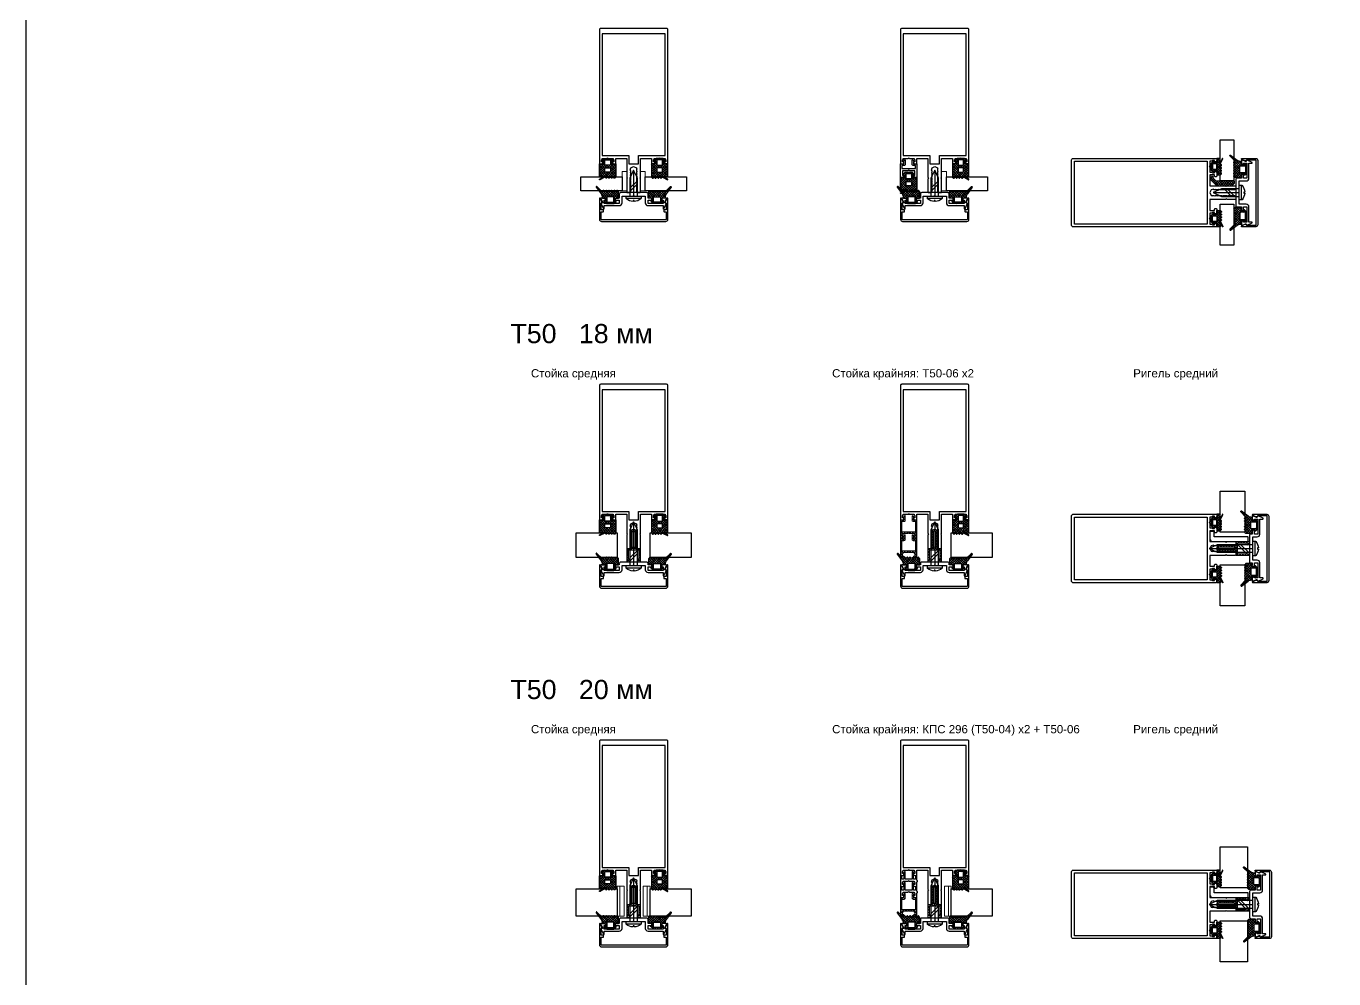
# Model space of a CAD drawing. Header units: millimetres. Extents: x 1744 to 18744, y -2272 to 2782.
# Drawn here: x 12119 to 13074, y 715 to 1411 of the extents above; entities that cross this region are included whole.
import ezdxf

# ---------------------------------------------------------------- set-up
doc = ezdxf.new("R2010")
doc.units = ezdxf.units.MM
doc.layers.add('Steklopaket', color=5, linetype='Continuous')
doc.layers.add('подписи', color=7, linetype='Continuous')
for name, color, linetype, lineweight in [('Подкладки', 1, 'Continuous', 20), ('Уплотнители', 1, 'Continuous', 20), ('Штриховка', 1, 'Continuous', 5)]:
    doc.layers.add(name, color=color, linetype=linetype, lineweight=lineweight)
doc.styles.get("Standard").update_dxf_attribs({"font": 'arial.ttf'})

# ---------------------------------------------------------------- blocks, each defined once
blk = doc.blocks.new('КП45548')
at = {"color": 146, "true_color": 0x105689}
blk.add_lwpolyline([(-25, 21.5, 0.414214), (-24.5, 21), (-23.57, 21, 0.116434), (-23.44, 21.03), (-22.67, 21.42, 0.284079), (-22.5, 21.69), (-22.5, 22.2, 0.414214), (-22.8, 22.5), (-23.5, 22.5), (-23.5, 24), (-23.09, 24.41, 0.198912), (-23, 24.62), (-23, 25), (-19.44, 25, 0.284079), (-19.17, 25.17), (-19, 25.5), (-18.83, 25.17, 0.284079), (-18.56, 25), (-15, 25), (-15, 24.62, 0.198912), (-14.91, 24.41), (-14.5, 24), (-14.5, 22.5), (-15.2, 22.5, 0.414214), (-15.5, 22.2), (-15.5, 21.69, 0.284079), (-15.33, 21.42), (-14.56, 21.03, 0.116434), (-14.43, 21), (-13.5, 21, 0.414214), (-13, 21.5), (-13, 25), (-5, 25), (-5, 11.12, 0.198912), (-4.91, 10.91), (-4.5, 10.5), (-4.91, 10.09, 0.198912), (-5, 9.88), (-5, 0.5, 0.414214), (-4.5, 0), (-3.12, 0, 0.198912), (-2.91, 0.09), (-2.09, 0.91, 0.198912), (-2, 1.12), (-2, 1.46, 0.284079), (-2.17, 1.73), (-2.5, 1.9), (-2.17, 2.07, 0.284079), (-2, 2.34), (-2, 3.26, 0.284079), (-2.17, 3.53), (-2.5, 3.7), (-2.17, 3.87, 0.284079), (-2, 4.14), (-2, 5.06, 0.284079), (-2.17, 5.33), (-2.5, 5.5), (-2.17, 5.67, 0.284079), (-2, 5.94), (-2, 6.86, 0.284079), (-2.17, 7.13), (-2.5, 7.3), (-2.17, 7.47, 0.284079), (-2, 7.74), (-2, 8.66, 0.284079), (-2.17, 8.93), (-2.5, 9.1), (-2.17, 9.27, 0.284079), (-2, 9.54), (-2, 10.46, 0.284079), (-2.17, 10.73), (-2.5, 10.9), (-2.17, 11.07, 0.284079), (-2, 11.34), (-2, 12.26, 0.284079), (-2.17, 12.53), (-2.5, 12.7), (-2.17, 12.87, 0.284079), (-2, 13.14), (-2, 14.06, 0.284079), (-2.17, 14.33), (-2.5, 14.5), (-2.17, 14.67, 0.284079), (-2, 14.94), (-2, 15.86, 0.284079), (-2.17, 16.13), (-2.5, 16.3), (-2, 18), (0, 19), (2, 18), (2, 17.64, 0.284079), (2.17, 17.37), (2.5, 17.2), (2.17, 17.03, 0.284079), (2, 16.76), (2, 15.84, 0.284079), (2.17, 15.57), (2.5, 15.4), (2.17, 15.23, 0.284079), (2, 14.96), (2, 14.04, 0.284079), (2.17, 13.77), (2.5, 13.6), (2.17, 13.43, 0.284079), (2, 13.16), (2, 12.24, 0.284079), (2.17, 11.97), (2.5, 11.8), (2.17, 11.63, 0.284079), (2, 11.36), (2, 10.44, 0.284079), (2.17, 10.17), (2.5, 10), (2.17, 9.83, 0.284079), (2, 9.56), (2, 8.64, 0.284079), (2.17, 8.37), (2.5, 8.2), (2.17, 8.03, 0.284079), (2, 7.76), (2, 6.84, 0.284079), (2.17, 6.57), (2.5, 6.4), (2.17, 6.23, 0.284079), (2, 5.96), (2, 5.04, 0.284079), (2.17, 4.77), (2.5, 4.6), (2.17, 4.43, 0.284079), (2, 4.16), (2, 3.24, 0.284079), (2.17, 2.97), (2.5, 2.8), (2.17, 2.63, 0.284079), (2, 2.36), (2, 1.12, 0.198912), (2.09, 0.91), (2.91, 0.09, 0.198912), (3.12, 0), (4.5, 0, 0.414214), (5, 0.5), (5, 9.88, 0.198912), (4.91, 10.09), (4.5, 10.5), (4.91, 10.91, 0.198912), (5, 11.12), (5, 25), (13, 25), (13, 21.5, 0.414214), (13.5, 21), (14.43, 21, 0.116434), (14.56, 21.03), (15.33, 21.42, 0.284079), (15.5, 21.69), (15.5, 22.2, 0.414214), (15.2, 22.5), (14.5, 22.5), (14.5, 24), (14.91, 24.41, 0.198912), (15, 24.62), (15, 25), (18.56, 25, 0.284079), (18.83, 25.17), (19, 25.5), (19.17, 25.17, 0.284079), (19.44, 25), (23, 25), (23, 24.62, 0.198912), (23.09, 24.41), (23.5, 24), (23.5, 22.5), (22.8, 22.5, 0.414214), (22.5, 22.2), (22.5, 21.69, 0.284079), (22.67, 21.42), (23.44, 21.03, 0.116434), (23.57, 21), (24.5, 21, 0.414214), (25, 21.5), (25, 119, 0.414214), (24, 120), (-24, 120, 0.414214), (-25, 119)], format="xyb", close=True, dxfattribs=at)
blk.add_lwpolyline([(-3.5, 27), (-3.5, 21), (3.5, 21), (3.5, 27), (23, 27), (23, 116), (-23, 116), (-23, 27)], close=True, dxfattribs=at)
blk = doc.blocks.new('ТПУ-6002')
at = {"true_color": 0xafd9aa}
h = blk.add_hatch(dxfattribs=at)
h.set_pattern_fill('ANSI37', color=9, scale=10, angle=180, style=0)
h.set_pattern_definition([(225, (359.6389, 110.4286), (0.8838835, -0.8838835), []), (315, (359.6389, 110.4286), (0.8838835, 0.8838835), [])])
edge = h.paths.add_edge_path(flags=16)
edge.add_line((1.75, -1), (-1.75, -1))
edge.add_arc((-1.75, -1.25), 0.25, 90, 180)
edge.add_line((-2, -1.25), (-2, -4.75))
edge.add_arc((-1.75, -4.75), 0.25, 180, 270)
edge.add_line((-1.75, -5), (1.75, -5))
edge.add_arc((1.75, -4.75), 0.25, 270, 360)
edge.add_line((2, -4.75), (2, -1.25))
edge.add_arc((1.75, -1.25), 0.25, 0, 90)
edge = h.paths.add_edge_path()
edge.add_line((2.37, -12.66), (4.04, -13.57))
edge.add_arc((4.16, -13.35), 0.25, 241.51963, 270)
edge.add_line((4.16, -13.6), (5.75, -13.6))
edge.add_arc((5.75, -13.35), 0.25, 270, 360)
edge.add_line((6, -13.35), (6, -4.25))
edge.add_arc((5.75, -4.25), 0.25, 0, 90)
edge.add_line((5.75, -4), (3.25, -4))
edge.add_arc((3.25, -3.75), 0.25, 180, 270, ccw=False)
edge.add_line((3, -3.75), (3, -2.25))
edge.add_arc((3.25, -2.25), 0.25, 90, 180, ccw=False)
edge.add_line((3.25, -2), (3.9, -2))
edge.add_arc((3.9, -1.75), 0.25, 270, 405.06464)
edge.add_line((4.08, -1.57), (2.57, -0.07))
edge.add_arc((2.4, -0.25), 0.25, 45.06464, 90)
edge.add_line((2.4, 0), (-2.4, 0))
edge.add_arc((-2.4, -0.25), 0.25, 90, 134.93536)
edge.add_line((-2.57, -0.07), (-4.08, -1.57))
edge.add_arc((-3.9, -1.75), 0.25, 134.93536, 270)
edge.add_line((-3.9, -2), (-3.25, -2))
edge.add_arc((-3.25, -2.25), 0.25, 0, 90, ccw=False)
edge.add_line((-3, -2.25), (-3, -3.75))
edge.add_arc((-3.25, -3.75), 0.25, -90, 0, ccw=False)
edge.add_line((-3.25, -4), (-5.75, -4))
edge.add_arc((-5.75, -4.25), 0.25, 90, 180)
edge.add_line((-6, -4.25), (-6, -13.5))
edge.add_arc((-5.75, -13.5), 0.25, 180, 225)
edge.add_line((-5.93, -13.67), (-5.18, -14.42))
edge.add_arc((-5, -14.25), 0.25, 225, 315)
edge.add_line((-4.82, -14.42), (-4.18, -13.78))
edge.add_arc((-4, -13.95), 0.25, 45, 135, ccw=False)
edge.add_line((-3.82, -13.78), (-3.18, -14.42))
edge.add_arc((-3, -14.25), 0.25, 225, 315)
edge.add_line((-2.82, -14.42), (-2.18, -13.78))
edge.add_arc((-2, -13.95), 0.25, 45, 135, ccw=False)
edge.add_line((-1.82, -13.78), (-1.18, -14.42))
edge.add_arc((-1, -14.25), 0.25, 225, 315)
edge.add_line((-0.82, -14.42), (-0.18, -13.78))
edge.add_arc((0, -13.95), 0.25, 45, 135, ccw=False)
edge.add_line((0.18, -13.78), (0.82, -14.42))
edge.add_arc((1, -14.25), 0.25, 225, 315)
edge.add_line((1.18, -14.42), (1.87, -13.73))
edge.add_arc((2.04, -13.91), 0.25, 61.51963, 135, ccw=False)
edge.add_line((2.16, -13.69), (5.63, -15.57))
edge.add_arc((5.75, -15.35), 0.25, 241.51963, 421.51963)
edge.add_line((5.87, -15.13), (2.13, -13.1))
edge.add_arc((2.25, -12.88), 0.25, 61.51963, 241.51963, ccw=False)
edge = h.paths.add_edge_path(flags=16)
edge.add_line((1.75, -7), (-1.75, -7))
edge.add_arc((-1.75, -7.25), 0.25, 90, 180)
edge.add_line((-2, -7.25), (-2, -9.75))
edge.add_arc((-1.75, -9.75), 0.25, 180, 270)
edge.add_line((-1.75, -10), (1.75, -10))
edge.add_arc((1.75, -9.75), 0.25, 270, 360)
edge.add_line((2, -9.75), (2, -7.25))
edge.add_arc((1.75, -7.25), 0.25, 0, 90)
at = {"color": 9, "true_color": 0xafd9aa}
for points in [[(2.37, -12.66), (4.04, -13.57, 0.124913), (4.16, -13.6), (5.75, -13.6, 0.414214), (6, -13.35), (6, -4.25, 0.414214), (5.75, -4), (3.25, -4, -0.414214), (3, -3.75), (3, -2.25, -0.414214), (3.25, -2), (3.9, -2, 0.668587), (4.08, -1.57), (2.57, -0.07, 0.198619), (2.4, 0), (-2.4, 0, 0.198619), (-2.57, -0.07), (-4.08, -1.57, 0.668587), (-3.9, -2), (-3.25, -2, -0.414214), (-3, -2.25), (-3, -3.75, -0.414214), (-3.25, -4), (-5.75, -4, 0.414214), (-6, -4.25), (-6, -13.5, 0.198912), (-5.93, -13.67), (-5.18, -14.42, 0.414214), (-4.82, -14.42), (-4.18, -13.78, -0.414214), (-3.82, -13.78), (-3.18, -14.42, 0.414214), (-2.82, -14.42), (-2.18, -13.78, -0.414214), (-1.82, -13.78), (-1.18, -14.42, 0.414214), (-0.82, -14.42), (-0.18, -13.78, -0.414214), (0.18, -13.78), (0.82, -14.42, 0.414214), (1.18, -14.42), (1.87, -13.73, -0.332076), (2.16, -13.69), (5.63, -15.57, 1), (5.87, -15.13), (2.13, -13.1, -1)], [(1.75, -1), (-1.75, -1, 0.414214), (-2, -1.25), (-2, -4.75, 0.414214), (-1.75, -5), (1.75, -5, 0.414214), (2, -4.75), (2, -1.25, 0.414214)], [(1.75, -7), (-1.75, -7, 0.414214), (-2, -7.25), (-2, -9.75, 0.414214), (-1.75, -10), (1.75, -10, 0.414214), (2, -9.75), (2, -7.25, 0.414214)]]:
    blk.add_lwpolyline(points, format="xyb", close=True, dxfattribs=at)
blk = doc.blocks.new('КПС 575')
blk.add_lwpolyline([(-23.77, 3.16, 0.414214), (-23.63, 2.76), (-22.87, 2.41, -0.414214), (-22.73, 2.01), (-23.97, -0.66, 0.548619), (-23.7, -1.09), (-21.57, -1.09, 0.116434), (-21.44, -1.06), (-20.67, -0.67, 0.284079), (-20.5, -0.4), (-20.5, 0.11, 0.414214), (-20.8, 0.41), (-21.5, 0.41), (-21.5, 2.91), (-10.5, 2.91), (-10.5, 0.41), (-13.2, 0.41, 0.414214), (-13.5, 0.11), (-13.5, -0.4, 0.284079), (-13.33, -0.67), (-12.56, -1.06, 0.116434), (-12.43, -1.09), (-10.5, -1.09), (-10.5, -4.09, 0.414214), (-9.5, -5.09), (9.5, -5.09, 0.414214), (10.5, -4.09), (10.5, -1.09), (12.43, -1.09, 0.116434), (12.56, -1.06), (13.33, -0.67, 0.284079), (13.5, -0.4), (13.5, 0.11, 0.414214), (13.2, 0.41), (10.5, 0.41), (10.5, 2.91), (21.5, 2.91), (21.5, 0.41), (20.8, 0.41, 0.414214), (20.5, 0.11), (20.5, -0.4, 0.284079), (20.67, -0.67), (21.44, -1.06, 0.116434), (21.57, -1.09), (23.7, -1.09, 0.548619), (23.97, -0.66), (22.73, 2.01, -0.414214), (22.87, 2.41), (23.63, 2.76, 0.414214), (23.77, 3.16), (22.1, 6.74, 0.291473), (21.83, 6.91), (21.8, 6.91, 0.414214), (21.5, 6.61), (21.5, 4.41), (10.5, 4.41, 0.414214), (8.5, 2.41), (8.5, -2.59), (0.62, -2.59, 0.198912), (0.41, -2.68), (0, -3.09), (-0.41, -2.68, 0.198912), (-0.62, -2.59), (-8.5, -2.59), (-8.5, 2.41, 0.414214), (-10.5, 4.41), (-21.5, 4.41), (-21.5, 6.61, 0.414214), (-21.8, 6.91), (-21.83, 6.91, 0.291473), (-22.1, 6.74)], format="xyb", close=True)
blk = doc.blocks.new('ТПУ-007ММ')
at = {"true_color": 0xafd9aa}
h = blk.add_hatch(dxfattribs=at)
h.set_pattern_fill('ANSI37', color=9, scale=10, angle=180, style=0)
h.set_pattern_definition([(225, (-3851.0623, 2334.4012), (0.88388348, -0.88388348), []), (315, (-3851.0623, 2334.4012), (0.88388348, 0.88388348), [])])
edge = h.paths.add_edge_path(flags=16)
edge.add_line((2.1, -1), (-2.1, -1))
edge.add_arc((-2.1, -1.5), 0.5, 90, 180)
edge.add_line((-2.6, -1.5), (-2.6, -4.5))
edge.add_arc((-2.1, -4.5), 0.5, 180, 270)
edge.add_line((-2.1, -5), (2.1, -5))
edge.add_arc((2.1, -4.5), 0.5, 270, 360)
edge.add_line((2.6, -4.5), (2.6, -1.5))
edge.add_arc((2.1, -1.5), 0.5, 0, 90)
edge = h.paths.add_edge_path()
edge.add_arc((-3.85, -2.25), 0.25, 0, 90, ccw=False)
edge.add_line((-3.6, -2.25), (-3.6, -3.75))
edge.add_arc((-3.85, -3.75), 0.25, -90, 0, ccw=False)
edge.add_line((-3.85, -4), (-5.75, -4))
edge.add_arc((-5.75, -4.25), 0.25, 90, 180)
edge.add_line((-6, -4.25), (-6, -8.62))
edge.add_arc((-5.8, -8.62), 0.2, 180, 225)
edge.add_line((-5.94, -8.76), (-5.18, -9.53))
edge.add_arc((-5, -9.35), 0.25, 225, 315)
edge.add_line((-4.82, -9.53), (-4.18, -8.88))
edge.add_arc((-4, -9.06), 0.25, 45, 135, ccw=False)
edge.add_line((-3.82, -8.88), (-3.18, -9.53))
edge.add_arc((-3, -9.35), 0.25, 225, 315)
edge.add_line((-2.82, -9.53), (-2.18, -8.88))
edge.add_arc((-2, -9.06), 0.25, 45, 135, ccw=False)
edge.add_line((-1.82, -8.88), (-1.18, -9.53))
edge.add_arc((-1, -9.35), 0.25, 225, 315)
edge.add_line((-0.82, -9.53), (-0.18, -8.88))
edge.add_arc((0, -9.06), 0.25, 45, 135, ccw=False)
edge.add_line((0.18, -8.88), (0.82, -9.53))
edge.add_arc((1, -9.35), 0.25, 225, 315)
edge.add_line((1.18, -9.53), (1.82, -8.88))
edge.add_arc((2, -9.06), 0.25, 45, 135, ccw=False)
edge.add_line((2.18, -8.88), (2.82, -9.53))
edge.add_arc((3, -9.35), 0.25, 225, 315)
edge.add_line((3.18, -9.53), (3.82, -8.88))
edge.add_arc((4, -9.06), 0.25, 45, 135, ccw=False)
edge.add_line((4.18, -8.88), (4.82, -9.53))
edge.add_arc((5, -9.35), 0.25, 225, 315)
edge.add_line((5.18, -9.53), (5.82, -8.88))
edge.add_arc((6, -9.06), 0.25, 45, 135, ccw=False)
edge.add_line((6.18, -8.88), (9.82, -12.42))
edge.add_arc((10, -12.25), 0.25, 225, 315)
edge.add_line((10.18, -12.42), (10.39, -12.21))
edge.add_arc((10.21, -12.04), 0.25, 315, 380.22486)
edge.add_line((10.44, -11.95), (6.8, -7.06))
edge.add_arc((10, -4.67), 4, 180, 216.76049, ccw=False)
edge.add_line((6, -4.67), (6, -4.3))
edge.add_arc((5.7, -4.3), 0.3, 360, 450)
edge.add_line((5.7, -4), (3.85, -4))
edge.add_arc((3.85, -3.75), 0.25, 180, 270, ccw=False)
edge.add_line((3.6, -3.75), (3.6, -2.25))
edge.add_arc((3.85, -2.25), 0.25, 90, 180, ccw=False)
edge.add_line((3.85, -2), (4.1, -2))
edge.add_arc((4.1, -1.75), 0.25, 270, 405.06464)
edge.add_line((4.28, -1.57), (2.57, -0.07))
edge.add_arc((2.4, -0.25), 0.25, 45.06464, 90)
edge.add_line((2.4, 0), (-2.4, 0))
edge.add_arc((-2.4, -0.25), 0.25, 90, 134.93536)
edge.add_line((-2.57, -0.07), (-4.28, -1.57))
edge.add_arc((-4.1, -1.75), 0.25, 134.93536, 270)
edge.add_line((-4.1, -2), (-3.85, -2))
at = {"color": 9, "true_color": 0xafd9aa}
for points in [[(-3.85, -2, -0.414214), (-3.6, -2.25), (-3.6, -3.75, -0.414214), (-3.85, -4), (-5.75, -4, 0.414214), (-6, -4.25), (-6, -8.62, 0.198912), (-5.94, -8.76), (-5.18, -9.53, 0.414214), (-4.82, -9.53), (-4.18, -8.88, -0.414214), (-3.82, -8.88), (-3.18, -9.53, 0.414214), (-2.82, -9.53), (-2.18, -8.88, -0.414214), (-1.82, -8.88), (-1.18, -9.53, 0.414214), (-0.82, -9.53), (-0.18, -8.88, -0.414214), (0.18, -8.88), (0.82, -9.53, 0.414214), (1.18, -9.53), (1.82, -8.88, -0.414214), (2.18, -8.88), (2.82, -9.53, 0.414214), (3.18, -9.53), (3.82, -8.88, -0.414214), (4.18, -8.88), (4.82, -9.53, 0.414214), (5.18, -9.53), (5.82, -8.88, -0.414214), (6.18, -8.88), (9.82, -12.42, 0.414214), (10.18, -12.42), (10.39, -12.21, 0.292538), (10.44, -11.95), (6.8, -7.06, -0.161788), (6, -4.67), (6, -4.3, 0.414214), (5.7, -4), (3.85, -4, -0.414214), (3.6, -3.75), (3.6, -2.25, -0.414214), (3.85, -2), (4.1, -2, 0.668587), (4.28, -1.57), (2.57, -0.07, 0.198619), (2.4, 0), (-2.4, 0, 0.198619), (-2.57, -0.07), (-4.28, -1.57, 0.668587), (-4.1, -2)], [(2.1, -1), (-2.1, -1, 0.414214), (-2.6, -1.5), (-2.6, -4.5, 0.414214), (-2.1, -5), (2.1, -5, 0.414214), (2.6, -4.5), (2.6, -1.5, 0.414214)]]:
    blk.add_lwpolyline(points, format="xyb", close=True, dxfattribs=at)
blk = doc.blocks.new('КП45310')
at = {"color": 0}
blk.add_lwpolyline([(23.8, -4.26), (23.8, -8.78, -0.279739), (23.48, -9.31, 0.401559), (23.17, -10.23), (24.24, -12.52, 0.802585), (25, -12.36), (25, 2.74, 0.414214), (23.5, 4.24), (-23.5, 4.24, 0.414214), (-25, 2.74), (-25, -12.36, 0.802585), (-24.24, -12.52), (-23.17, -10.23, 0.401559), (-23.48, -9.31, -0.279739), (-23.8, -8.78), (-23.8, -4.26), (-22.3, -4.26, 0.414214), (-22, -3.96), (-22, -3.06, 0.414214), (-22.3, -2.76), (-23.8, -2.76), (-23.8, 2.74, -0.414214), (-23.5, 3.04), (23.5, 3.04, -0.414214), (23.8, 2.74), (23.8, -2.76), (22.3, -2.76, 0.414214), (22, -3.06), (22, -3.96, 0.414214), (22.3, -4.26)], format="xyb", close=True, dxfattribs=at)
blk = doc.blocks.new('ВС 5.5х19 А2 DIN7981')
for p, q in [((0, 7.12), (0, -11.88)), ((-5.4, -13.56), (5.4, -13.56))]:
    blk.add_line(p, q)
for points in [[(2.75, -11.88), (2.75, 1.23), (0, 7.12), (-2.75, 1.23), (-2.75, -11.88)], [(-2.75, -8.55), (2.75, -3.05), (2.75, -0.75), (-2.75, -6.25)]]:
    blk.add_lwpolyline(points, close=True)
blk.add_lwpolyline([(-0.39, -15.82, -0.161849), (-5.22, -13.95, -0.223888), (-5.4, -13.56), (-5.4, -11.88), (5.4, -11.88), (5.4, -13.56, -0.223888), (5.22, -13.95, -0.161849), (0.39, -15.82), (0.39, -15.12), (-0.39, -15.12)], format="xyb", close=True)
blk = doc.blocks.new('КПС 1108')
blk.add_lwpolyline([(5.7, -3.5), (5.1, -3.5, -0.414214), (4.8, -3.2), (3.5, -3.2), (3.5, -4.99, 0.198912), (3.59, -5.2), (3.71, -5.33, -0.414214), (3.71, -5.75), (3.06, -6.4, -0.668179), (2.5, -6.17), (2.5, -3.2, -0.414214), (3.5, -2.2), (5, -2.2), (5, 0), (-5, 0), (-5, -2.2), (-3.5, -2.2, -0.414214), (-2.5, -3.2), (-2.5, -6.17, -0.668179), (-3.06, -6.4), (-3.71, -5.75, -0.414214), (-3.71, -5.33), (-3.59, -5.2, 0.198912), (-3.5, -4.99), (-3.5, -3.2), (-4.8, -3.2, -0.414214), (-5.1, -3.5), (-5.7, -3.5, -0.414214), (-6, -3.2), (-6, 6, -0.414214), (-5.5, 6.5), (-4.57, 6.5, -0.116434), (-4.44, 6.47), (-3.67, 6.08, -0.284079), (-3.5, 5.81), (-3.5, 5.3, -0.414214), (-3.8, 5), (-4.5, 5), (-4.5, 1.5), (-0.62, 1.5, -0.198912), (-0.41, 1.41), (0, 1), (0.41, 1.41, -0.198912), (0.62, 1.5), (4.5, 1.5), (4.5, 5), (3.8, 5, -0.414214), (3.5, 5.3), (3.5, 5.81, -0.284079), (3.67, 6.08), (4.44, 6.47, -0.116434), (4.57, 6.5), (5.5, 6.5, -0.414214), (6, 6), (6, -3.2, -0.414214)], format="xyb", close=True)
blk = doc.blocks.new('КП45550')
at = {"color": 217, "true_color": 0x93278f}
blk.add_lwpolyline([(-5, 6.38, -0.198912), (-4.91, 6.59), (-4.5, 7), (-4.91, 7.41, -0.198912), (-5, 7.62), (-5, 19), (-13, 19), (-13, 15.5), (-12, 15.5, -0.414214), (-11.5, 15), (-11.5, 14.5, -0.414214), (-12, 14), (-14.43, 14, -0.116434), (-14.56, 14.03), (-15.33, 14.42, -0.284079), (-15.5, 14.69), (-15.5, 15.2, -0.414214), (-15.2, 15.5), (-14.5, 15.5), (-14.5, 17), (-14.91, 17.41, -0.198912), (-15, 17.62), (-15, 19), (-18.56, 19, -0.284079), (-18.83, 19.17), (-19, 19.5), (-19.17, 19.17, -0.284079), (-19.44, 19), (-23, 19), (-23, 17.62, -0.198912), (-23.09, 17.41), (-23.5, 17), (-23.5, 15.5), (-22.8, 15.5, -0.414214), (-22.5, 15.2), (-22.5, 14.69, -0.284079), (-22.67, 14.42), (-23.44, 14.03, -0.116434), (-23.57, 14), (-24.5, 14, -0.414214), (-25, 14.5), (-25, 119, -0.414214), (-24, 120), (24, 120, -0.414214), (25, 119), (25, 14.5, -0.414214), (24.5, 14), (23.57, 14, -0.116434), (23.44, 14.03), (22.67, 14.42, -0.284079), (22.5, 14.69), (22.5, 15.2, -0.414214), (22.8, 15.5), (23.5, 15.5), (23.5, 17), (23.09, 17.41, -0.198912), (23, 17.62), (23, 19), (19.44, 19, -0.284079), (19.17, 19.17), (19, 19.5), (18.83, 19.17, -0.284079), (18.56, 19), (15, 19), (15, 17.62, -0.198912), (14.91, 17.41), (14.5, 17), (14.5, 15.5), (15.2, 15.5, -0.414214), (15.5, 15.2), (15.5, 14.69, -0.284079), (15.33, 14.42), (14.56, 14.03, -0.116434), (14.43, 14), (12, 14, -0.414214), (11.5, 14.5), (11.5, 15, -0.414214), (12, 15.5), (13, 15.5), (13, 19), (5, 19), (5, 7.62, -0.198912), (4.91, 7.41), (4.5, 7), (4.91, 6.59, -0.198912), (5, 6.38), (5, 0.5, -0.414214), (4.5, 0), (3.12, 0, -0.198912), (2.91, 0.09), (2.09, 0.91, -0.198912), (2, 1.12), (2, 1.46, -0.284079), (2.17, 1.73), (2.5, 1.9), (2.17, 2.07, -0.284079), (2, 2.34), (2, 3.26, -0.284079), (2.17, 3.53), (2.5, 3.7), (2.17, 3.87, -0.284079), (2, 4.14), (2, 5.06, -0.284079), (2.17, 5.33), (2.5, 5.5), (2.17, 5.67, -0.284079), (2, 5.94), (2, 6.86, -0.284079), (2.17, 7.13), (2.5, 7.3), (2.17, 7.47, -0.284079), (2, 7.74), (2, 8.66, -0.284079), (2.17, 8.93), (2.5, 9.1), (2.17, 9.27, -0.284079), (2, 9.54), (2, 10.46, -0.284079), (2.17, 10.73), (2.5, 10.9), (2.17, 11.07, -0.284079), (2, 11.34), (2, 12.26, -0.284079), (2.17, 12.53), (2.5, 12.7), (2.17, 12.87, -0.284079), (2, 13.14), (2, 14.06, -0.284079), (2.17, 14.33), (2.5, 14.5), (2.17, 14.67, -0.284079), (2, 14.94), (2, 15.86, -0.284079), (2.17, 16.13), (2.5, 16.3), (2, 18), (0, 19), (-2, 18), (-2, 17.64, -0.284079), (-2.17, 17.37), (-2.5, 17.2), (-2.17, 17.03, -0.284079), (-2, 16.76), (-2, 15.84, -0.284079), (-2.17, 15.57), (-2.5, 15.4), (-2.17, 15.23, -0.284079), (-2, 14.96), (-2, 14.04, -0.284079), (-2.17, 13.77), (-2.5, 13.6), (-2.17, 13.43, -0.284079), (-2, 13.16), (-2, 12.24, -0.284079), (-2.17, 11.97), (-2.5, 11.8), (-2.17, 11.63, -0.284079), (-2, 11.36), (-2, 10.44, -0.284079), (-2.17, 10.17), (-2.5, 10), (-2.17, 9.83, -0.284079), (-2, 9.56), (-2, 8.64, -0.284079), (-2.17, 8.37), (-2.5, 8.2), (-2.17, 8.03, -0.284079), (-2, 7.76), (-2, 6.84, -0.284079), (-2.17, 6.57), (-2.5, 6.4), (-2.17, 6.23, -0.284079), (-2, 5.96), (-2, 5.04, -0.284079), (-2.17, 4.77), (-2.5, 4.6), (-2.17, 4.43, -0.284079), (-2, 4.16), (-2, 3.24, -0.284079), (-2.17, 2.97), (-2.5, 2.8), (-2.17, 2.63, -0.284079), (-2, 2.36), (-2, 1.12, -0.198912), (-2.09, 0.91), (-2.91, 0.09, -0.198912), (-3.12, 0), (-4.5, 0, -0.414214), (-5, 0.5)], format="xyb", close=True, dxfattribs=at)
blk.add_lwpolyline([(23, 21), (-23, 21), (-23, 118), (23, 118)], close=True, dxfattribs=at)
blk = doc.blocks.new('ТПУ-6001')
at = {"true_color": 0xafd9aa}
h = blk.add_hatch(dxfattribs=at)
h.set_pattern_fill('ANSI37', color=9, scale=10, angle=180, style=0)
h.set_pattern_definition([(225, (-3851.2058, 2316.4733), (0.88388348, -0.88388348), []), (315, (-3851.2058, 2316.4733), (0.88388348, 0.88388348), [])])
edge = h.paths.add_edge_path(flags=16)
edge.add_line((1.75, -1), (-1.75, -1))
edge.add_arc((-1.75, -1.25), 0.25, 90, 180)
edge.add_line((-2, -1.25), (-2, -3.75))
edge.add_arc((-1.75, -3.75), 0.25, 180, 270)
edge.add_line((-1.75, -4), (1.75, -4))
edge.add_arc((1.75, -3.75), 0.25, 270, 360)
edge.add_line((2, -3.75), (2, -1.25))
edge.add_arc((1.75, -1.25), 0.25, 0, 90)
edge = h.paths.add_edge_path()
edge.add_line((2.37, -5.66), (4.04, -6.57))
edge.add_arc((4.16, -6.35), 0.25, 241.51963, 270)
edge.add_line((4.16, -6.6), (5.75, -6.6))
edge.add_arc((5.75, -6.35), 0.25, 270, 360)
edge.add_line((6, -6.35), (6, -4.25))
edge.add_arc((5.75, -4.25), 0.25, 0, 90)
edge.add_line((5.75, -4), (3.25, -4))
edge.add_arc((3.25, -3.75), 0.25, 180, 270, ccw=False)
edge.add_line((3, -3.75), (3, -2.25))
edge.add_arc((3.25, -2.25), 0.25, 90, 180, ccw=False)
edge.add_line((3.25, -2), (3.9, -2))
edge.add_arc((3.9, -1.75), 0.25, 270, 405.06464)
edge.add_line((4.08, -1.57), (2.57, -0.07))
edge.add_arc((2.4, -0.25), 0.25, 45.06464, 90)
edge.add_line((2.4, 0), (-2.4, 0))
edge.add_arc((-2.4, -0.25), 0.25, 90, 134.93536)
edge.add_line((-2.57, -0.07), (-4.08, -1.57))
edge.add_arc((-3.9, -1.75), 0.25, 134.93536, 270)
edge.add_line((-3.9, -2), (-3.25, -2))
edge.add_arc((-3.25, -2.25), 0.25, 0, 90, ccw=False)
edge.add_line((-3, -2.25), (-3, -3.75))
edge.add_arc((-3.25, -3.75), 0.25, -90, 0, ccw=False)
edge.add_line((-3.25, -4), (-5.75, -4))
edge.add_arc((-5.75, -4.25), 0.25, 90, 180)
edge.add_line((-6, -4.25), (-6, -6.5))
edge.add_arc((-5.75, -6.5), 0.25, 180, 225)
edge.add_line((-5.93, -6.67), (-5.18, -7.42))
edge.add_arc((-5, -7.25), 0.25, 225, 315)
edge.add_line((-4.82, -7.42), (-4.18, -6.78))
edge.add_arc((-4, -6.95), 0.25, 45, 135, ccw=False)
edge.add_line((-3.82, -6.78), (-3.18, -7.42))
edge.add_arc((-3, -7.25), 0.25, 225, 315)
edge.add_line((-2.82, -7.42), (-2.18, -6.78))
edge.add_arc((-2, -6.95), 0.25, 45, 135, ccw=False)
edge.add_line((-1.82, -6.78), (-1.18, -7.42))
edge.add_arc((-1, -7.25), 0.25, 225, 315)
edge.add_line((-0.82, -7.42), (-0.18, -6.78))
edge.add_arc((0, -6.95), 0.25, 45, 135, ccw=False)
edge.add_line((0.18, -6.78), (0.82, -7.42))
edge.add_arc((1, -7.25), 0.25, 225, 315)
edge.add_line((1.18, -7.42), (1.87, -6.73))
edge.add_arc((2.04, -6.91), 0.25, 61.51963, 135, ccw=False)
edge.add_line((2.16, -6.69), (5.63, -8.57))
edge.add_arc((5.75, -8.35), 0.25, 241.51963, 421.51963)
edge.add_line((5.87, -8.13), (2.13, -6.1))
edge.add_arc((2.25, -5.88), 0.25, 61.51963, 241.51963, ccw=False)
at = {"color": 9, "true_color": 0xafd9aa}
for points in [[(2.37, -5.66), (4.04, -6.57, 0.124913), (4.16, -6.6), (5.75, -6.6, 0.414214), (6, -6.35), (6, -4.25, 0.414214), (5.75, -4), (3.25, -4, -0.414214), (3, -3.75), (3, -2.25, -0.414214), (3.25, -2), (3.9, -2, 0.668587), (4.08, -1.57), (2.57, -0.07, 0.198619), (2.4, 0), (-2.4, 0, 0.198619), (-2.57, -0.07), (-4.08, -1.57, 0.668587), (-3.9, -2), (-3.25, -2, -0.414214), (-3, -2.25), (-3, -3.75, -0.414214), (-3.25, -4), (-5.75, -4, 0.414214), (-6, -4.25), (-6, -6.5, 0.198912), (-5.93, -6.67), (-5.18, -7.42, 0.414214), (-4.82, -7.42), (-4.18, -6.78, -0.414214), (-3.82, -6.78), (-3.18, -7.42, 0.414214), (-2.82, -7.42), (-2.18, -6.78, -0.414214), (-1.82, -6.78), (-1.18, -7.42, 0.414214), (-0.82, -7.42), (-0.18, -6.78, -0.414214), (0.18, -6.78), (0.82, -7.42, 0.414214), (1.18, -7.42), (1.87, -6.73, -0.332076), (2.16, -6.69), (5.63, -8.57, 1), (5.87, -8.13), (2.13, -6.1, -1)], [(1.75, -1), (-1.75, -1, 0.414214), (-2, -1.25), (-2, -3.75, 0.414214), (-1.75, -4), (1.75, -4, 0.414214), (2, -3.75), (2, -1.25, 0.414214)]]:
    blk.add_lwpolyline(points, format="xyb", close=True, dxfattribs=at)
blk = doc.blocks.new('КП45309')
at = {"color": 0}
blk.add_lwpolyline([(-23.5, 2.52), (23.5, 2.52, -0.414214), (25, 1.02), (25, -9.08, -0.802585), (24.24, -9.24), (23.17, -6.95, -0.401559), (23.48, -6.03, 0.279739), (23.8, -5.5), (23.8, 1.32), (-23.8, 1.32), (-23.8, -5.5, 0.279739), (-23.48, -6.03, -0.401559), (-23.17, -6.95), (-24.24, -9.24, -0.802585), (-25, -9.08), (-25, 1.02, -0.414214)], format="xyb", close=True, dxfattribs=at)
blk = doc.blocks.new('ТПУ-011')
at = {"layer": 'Штриховка', "lineweight": 5}
h = blk.add_hatch(dxfattribs=at)
h.set_pattern_fill('ANSI37', color=256, scale=10, angle=180, style=0)
h.set_pattern_definition([(225, (-4751.2556, 2335.0921), (0.88388348, -0.88388348), []), (315, (-4751.2556, 2335.0921), (0.88388348, 0.88388348), [])])
edge = h.paths.add_edge_path()
edge.add_arc((7.03, 4.11), 0.5, 90, 180, ccw=False)
edge.add_line((7.03, 4.61), (8.53, 4.61))
edge.add_arc((8.53, 4.11), 0.5, 0, 90, ccw=False)
edge.add_line((9.03, 4.11), (9.03, 3.19))
edge.add_arc((8.03, 3.19), 1, -45, 0, ccw=False)
edge.add_line((8.73, 2.49), (4.15, -2.1))
edge.add_arc((3.44, -1.39), 1, 270, 315, ccw=False)
edge.add_line((3.44, -2.39), (-6.76, -2.39))
edge.add_arc((-6.76, -1.89), 0.5, 225, 270, ccw=False)
edge.add_line((-7.12, -2.25), (-8.82, -0.54))
edge.add_arc((-8.47, -0.18), 0.5, 180, 225, ccw=False)
edge.add_line((-8.97, -0.18), (-8.97, 0.61))
edge.add_arc((-8.47, 0.61), 0.5, 90, 180, ccw=False)
edge.add_line((-8.47, 1.11), (4.32, 1.11))
edge.add_arc((4.32, 1.61), 0.5, 270, 315)
edge.add_line((4.67, 1.25), (6.38, 2.96))
edge.add_arc((6.03, 3.32), 0.5, 315, 360)
edge.add_line((6.53, 3.32), (6.53, 4.11))
at = {"layer": 'Уплотнители'}
blk.add_lwpolyline([(6.53, 4.11, -0.414214), (7.03, 4.61), (8.53, 4.61, -0.414214), (9.03, 4.11), (9.03, 3.19, -0.198912), (8.73, 2.49), (4.15, -2.1, -0.198912), (3.44, -2.39), (-6.76, -2.39, -0.198912), (-7.12, -2.25), (-8.82, -0.54, -0.198912), (-8.97, -0.18), (-8.97, 0.61, -0.414214), (-8.47, 1.11), (4.32, 1.11, 0.198912), (4.67, 1.25), (6.38, 2.96, 0.198912), (6.53, 3.32)], format="xyb", close=True, dxfattribs=at)
blk = doc.blocks.new('КПС 758')
blk.add_lwpolyline([(-23.77, 2.33, 0.414214), (-23.63, 1.93), (-22.87, 1.58, -0.414214), (-22.73, 1.18), (-23.97, -1.49, 0.548619), (-23.7, -1.92), (-21.57, -1.92, 0.116434), (-21.44, -1.89), (-20.67, -1.5, 0.284079), (-20.5, -1.23), (-20.5, -0.72, 0.414214), (-20.8, -0.42), (-21.5, -0.42), (-21.5, 2.08), (-10.5, 2.08), (-10.5, -0.42), (-13.2, -0.42, 0.414214), (-13.5, -0.72), (-13.5, -1.23, 0.284079), (-13.33, -1.5), (-12.56, -1.89, 0.116434), (-12.43, -1.92), (-10.5, -1.92), (-10.5, -2.92, 0.414214), (-9.5, -3.92), (9.5, -3.92, 0.414214), (10.5, -2.92), (10.5, -1.92), (12.43, -1.92, 0.116434), (12.56, -1.89), (13.33, -1.5, 0.284079), (13.5, -1.23), (13.5, -0.72, 0.414214), (13.2, -0.42), (10.5, -0.42), (10.5, 2.08), (21.5, 2.08), (21.5, -0.42), (20.8, -0.42, 0.414214), (20.5, -0.72), (20.5, -1.23, 0.284079), (20.67, -1.5), (21.44, -1.89, 0.116434), (21.57, -1.92), (23.7, -1.92, 0.548619), (23.97, -1.49), (22.73, 1.18, -0.414214), (22.87, 1.58), (23.63, 1.93, 0.414214), (23.77, 2.33), (22.1, 5.91, 0.291473), (21.83, 6.08), (21.8, 6.08, 0.414214), (21.5, 5.78), (21.5, 3.58), (10.5, 3.58, 0.414214), (8.5, 1.58), (8.5, -1.42), (0.62, -1.42, 0.198912), (0.41, -1.51), (0, -1.92), (-0.41, -1.51, 0.198912), (-0.62, -1.42), (-8.5, -1.42), (-8.5, 1.58, 0.414214), (-10.5, 3.58), (-21.5, 3.58), (-21.5, 5.78, 0.414214), (-21.8, 6.08), (-21.83, 6.08, 0.291473), (-22.1, 5.91)], format="xyb", close=True)
blk = doc.blocks.new('ВС 5.5х32 А2 DIN7981')
for p, q in [((0, 38), (0, 6)), ((-5.4, 4.31), (5.4, 4.31))]:
    blk.add_line(p, q)
for points in [[(2.75, 6), (2.75, 32.1), (0, 38), (-2.75, 32.1), (-2.75, 6)], [(-2.75, 9.33), (2.75, 14.83), (2.75, 17.12), (-2.75, 11.62)]]:
    blk.add_lwpolyline(points, close=True)
blk.add_lwpolyline([(-0.39, 2.06, -0.161849), (-5.22, 3.92, -0.223888), (-5.4, 4.31), (-5.4, 6), (5.4, 6), (5.4, 4.31, -0.223888), (5.22, 3.92, -0.161849), (0.39, 2.06), (0.39, 2.76), (-0.39, 2.76)], format="xyb", close=True)
blk = doc.blocks.new('Т50-03')
at = {"layer": 'Штриховка', "lineweight": 5}
h = blk.add_hatch(dxfattribs=at)
h.set_pattern_fill('ANSI37', color=256, scale=11.2, angle=90, style=0)
h.set_pattern_definition([(135, (-7152.173, 3902.1519), (-0.9899495, -0.9899495), []), (225, (-7152.173, 3902.1519), (0.9899495, -0.9899495), [])])
edge = h.paths.add_edge_path()
edge.add_arc((-20.75, -3.75), 1.25, 9.2818, 180)
edge.add_line((-22, -3.75), (-22, -4.7))
edge.add_arc((-21.7, -4.7), 0.3, 180, 270)
edge.add_line((-21.7, -5), (-12.3, -5))
edge.add_arc((-12.3, -4.7), 0.3, 270, 360)
edge.add_line((-12, -4.7), (-12, -2.3))
edge.add_arc((-11.7, -2.3), 0.3, 90, 180, ccw=False)
edge.add_line((-11.7, -2), (-5.2, -2))
edge.add_arc((-5, -2), 0.2, 180, 360)
edge.add_line((-4.8, -2), (0, -2))
edge.add_arc((0, 0), 2, 270, 450)
edge.add_line((0, 2), (-4.8, 2))
edge.add_arc((-5, 2), 0.2, 0, 180)
edge.add_line((-5.2, 2), (-11.7, 2))
edge.add_arc((-11.7, 2.3), 0.3, 180, 270, ccw=False)
edge.add_line((-12, 2.3), (-12, 4.7))
edge.add_arc((-12.3, 4.7), 0.3, 0, 90)
edge.add_line((-12.3, 5), (-21.7, 5))
edge.add_arc((-21.7, 4.7), 0.3, 90, 180)
edge.add_line((-22, 4.7), (-22, 3.75))
edge.add_arc((-20.75, 3.75), 1.25, 180, 350.7182)
edge.add_arc((-19.22, 3.5), 0.3, 90, 170.7182, ccw=False)
edge.add_line((-19.22, 3.8), (-13.2, 3.8))
edge.add_line((-13.2, 3.8), (-13.2, 0.82))
edge.add_arc((-12.9, 0.82), 0.3, 180, 225)
edge.add_line((-13.11, 0.61), (-12.5, 0))
edge.add_line((-12.5, 0), (-13.11, -0.61))
edge.add_arc((-12.9, -0.82), 0.3, 135, 180)
edge.add_line((-13.2, -0.82), (-13.2, -3.8))
edge.add_line((-13.2, -3.8), (-19.22, -3.8))
edge.add_arc((-19.22, -3.5), 0.3, 189.2818, 270, ccw=False)
edge = h.paths.add_edge_path(flags=16)
edge.add_line((-11, 1), (0, 1))
edge.add_arc((0, 0), 1, -90, 90, ccw=False)
edge.add_line((0, -1), (-11, -1))
edge.add_line((-11, -1), (-11, 1))
at = {"layer": 'Уплотнители'}
for points in [[(-19.52, -3.55, 0.922113), (-22, -3.75), (-22, -4.7, 0.414214), (-21.7, -5), (-12.3, -5, 0.414214), (-12, -4.7), (-12, -2.3, -0.414214), (-11.7, -2), (-5.2, -2, 1), (-4.8, -2), (0, -2, 1), (0, 2), (-4.8, 2, 1), (-5.2, 2), (-11.7, 2, -0.414214), (-12, 2.3), (-12, 4.7, 0.414214), (-12.3, 5), (-21.7, 5, 0.414214), (-22, 4.7), (-22, 3.75, 0.922113), (-19.52, 3.55, -0.367523), (-19.22, 3.8), (-13.2, 3.8), (-13.2, 0.82, 0.198912), (-13.11, 0.61), (-12.5, 0), (-13.11, -0.61, 0.198912), (-13.2, -0.82), (-13.2, -3.8), (-19.22, -3.8, -0.367523)], [(-11, 1), (0, 1, -1), (0, -1), (-11, -1)]]:
    blk.add_lwpolyline(points, format="xyb", close=True, dxfattribs=at)
blk = doc.blocks.new('Т50-06')
at = {"layer": 'Штриховка', "lineweight": 5}
h = blk.add_hatch(dxfattribs=at)
h.set_pattern_fill('ANSI37', color=256, scale=11.2, angle=90, style=0)
h.set_pattern_definition([(135, (-11417.5478, 3829.3933), (-0.9899495, -0.9899495), []), (225, (-11417.5478, 3829.3933), (0.9899495, -0.9899495), [])])
edge = h.paths.add_edge_path()
edge.add_line((2.81, 0), (3.22, -0.41))
edge.add_arc((3.01, -0.62), 0.3, 0, 45, ccw=False)
edge.add_line((3.31, -0.62), (3.31, -4))
edge.add_line((3.31, -4), (3.68, -4))
edge.add_arc((3.68, -4.3), 0.3, 45, 90, ccw=False)
edge.add_line((3.9, -4.09), (4.31, -4.5))
edge.add_line((4.31, -4.5), (5.81, -4.5))
edge.add_line((5.81, -4.5), (5.81, -3.8))
edge.add_arc((6.11, -3.8), 0.3, 90, 180, ccw=False)
edge.add_line((6.11, -3.5), (6.62, -3.5))
edge.add_arc((6.62, -3.8), 0.3, 26.56505, 90, ccw=False)
edge.add_line((6.89, -3.67), (7.28, -4.44))
edge.add_arc((7.01, -4.57), 0.3, 0, 26.56505, ccw=False)
edge.add_line((7.31, -4.57), (7.31, -6))
edge.add_line((7.31, -6), (-6.69, -6))
edge.add_line((-6.69, -6), (-6.69, -5.1))
edge.add_arc((-6.39, -5.1), 0.3, 90, 180, ccw=False)
edge.add_line((-6.39, -4.8), (-6.39, -3.5))
edge.add_line((-6.39, -3.5), (-8.29, -3.5))
edge.add_line((-8.29, -3.5), (-8.5, -3.71))
edge.add_arc((-8.72, -3.5), 0.3, 225, 315, ccw=False)
edge.add_line((-8.93, -3.71), (-9.6, -3.04))
edge.add_arc((-9.37, -2.82), 0.317, 90, 225, ccw=False)
edge.add_line((-9.37, -2.5), (-6.39, -2.5))
edge.add_arc((-6.39, -3.5), 1, 0, 90, ccw=False)
edge.add_line((-5.39, -3.5), (-5.39, -5))
edge.add_line((-5.39, -5), (2.11, -5))
edge.add_line((2.11, -5), (2.11, 5))
edge.add_line((2.11, 5), (-5.39, 5))
edge.add_line((-5.39, 5), (-5.39, 3.5))
edge.add_arc((-6.39, 3.5), 1, -90, 0, ccw=False)
edge.add_line((-6.39, 2.5), (-9.37, 2.5))
edge.add_arc((-9.37, 2.82), 0.317, 135, 270, ccw=False)
edge.add_line((-9.6, 3.04), (-8.93, 3.71))
edge.add_arc((-8.72, 3.5), 0.3, 45, 135, ccw=False)
edge.add_line((-8.5, 3.71), (-8.29, 3.5))
edge.add_line((-8.29, 3.5), (-6.39, 3.5))
edge.add_line((-6.39, 3.5), (-6.39, 4.8))
edge.add_arc((-6.39, 5.1), 0.3, 180, 270, ccw=False)
edge.add_line((-6.69, 5.1), (-6.69, 6))
edge.add_line((-6.69, 6), (7.31, 6))
edge.add_line((7.31, 6), (7.31, 4.57))
edge.add_arc((7.01, 4.57), 0.3, -26.56505, 0, ccw=False)
edge.add_line((7.28, 4.44), (6.89, 3.67))
edge.add_arc((6.62, 3.8), 0.3, 270, 333.43495, ccw=False)
edge.add_line((6.62, 3.5), (6.11, 3.5))
edge.add_arc((6.11, 3.8), 0.3, 180, 270, ccw=False)
edge.add_line((5.81, 3.8), (5.81, 4.5))
edge.add_line((5.81, 4.5), (4.31, 4.5))
edge.add_line((4.31, 4.5), (3.9, 4.09))
edge.add_arc((3.68, 4.3), 0.3, 270, 315, ccw=False)
edge.add_line((3.68, 4), (3.31, 4))
edge.add_line((3.31, 4), (3.31, 0.62))
edge.add_arc((3.01, 0.62), 0.3, 315, 360, ccw=False)
edge.add_line((3.22, 0.41), (2.81, 0))
at = {"layer": 'Уплотнители'}
blk.add_lwpolyline([(2.81, 0), (3.22, -0.41, -0.198912), (3.31, -0.62), (3.31, -4), (3.68, -4, -0.198912), (3.9, -4.09), (4.31, -4.5), (5.81, -4.5), (5.81, -3.8, -0.414214), (6.11, -3.5), (6.62, -3.5, -0.284079), (6.89, -3.67), (7.28, -4.44, -0.116434), (7.31, -4.57), (7.31, -6), (-6.69, -6), (-6.69, -5.1, -0.414214), (-6.39, -4.8), (-6.39, -3.5), (-8.29, -3.5), (-8.5, -3.71, -0.414214), (-8.93, -3.71), (-9.6, -3.04, -0.668179), (-9.37, -2.5), (-6.39, -2.5, -0.414214), (-5.39, -3.5), (-5.39, -5), (2.11, -5), (2.11, 5), (-5.39, 5), (-5.39, 3.5, -0.414214), (-6.39, 2.5), (-9.37, 2.5, -0.668179), (-9.6, 3.04), (-8.93, 3.71, -0.414214), (-8.5, 3.71), (-8.29, 3.5), (-6.39, 3.5), (-6.39, 4.8, -0.414214), (-6.69, 5.1), (-6.69, 6), (7.31, 6), (7.31, 4.57, -0.116434), (7.28, 4.44), (6.89, 3.67, -0.284079), (6.62, 3.5), (6.11, 3.5, -0.414214), (5.81, 3.8), (5.81, 4.5), (4.31, 4.5), (3.9, 4.09, -0.198912), (3.68, 4), (3.31, 4), (3.31, 0.62, -0.198912), (3.22, 0.41), (2.81, 0)], format="xyb", dxfattribs=at)
blk = doc.blocks.new('КП45577')
blk.add_lwpolyline([(-1.5, -4), (-1.5, -0.5, -0.414214), (-1, 0), (1, 0, -0.414214), (1.5, -0.5), (1.5, -5.5, -0.414214), (-0.5, -7.5), (-26, -7.5, -0.414214), (-26.5, -7), (-26.5, -4.5, -0.414214), (-26, -4)], format="xyb", close=True)
blk = doc.blocks.new('КПС 296')
blk.add_lwpolyline([(-5, 0), (-5, -2.2, -0.414214), (-5.3, -2.5), (-5.7, -2.5, -0.414214), (-6, -2.2), (-6, -2.2), (-6, 5, -0.414214), (-5.5, 5.5), (-4.57, 5.5, -0.116434), (-4.44, 5.47), (-3.67, 5.08, -0.284079), (-3.5, 4.81), (-3.5, 4.3, -0.414214), (-3.8, 4), (-4.5, 4), (-4.5, 2.5), (-4.09, 2.09, -0.198912), (-4, 1.88), (-4, 1.5), (-0.62, 1.5, -0.198912), (-0.41, 1.41), (0, 1), (0.41, 1.41, -0.198912), (0.62, 1.5), (4, 1.5), (4, 1.88, -0.198912), (4.09, 2.09), (4.5, 2.5), (4.5, 4), (3.8, 4, -0.414214), (3.5, 4.3), (3.5, 4.81, -0.284079), (3.67, 5.08), (4.44, 5.47, -0.116434), (4.57, 5.5), (5.5, 5.5, -0.414214), (6, 5), (6, 2.25, 0.198912), (6.09, 2.04), (6.41, 1.71, -0.414214), (6.41, 1.29), (6.09, 0.96, 0.198912), (6, 0.75), (6, -2.2, -0.414214), (5.7, -2.5), (5.3, -2.5, -0.414214), (5, -2.2), (5, 0), (3.5, 0), (3.5, -3.98, 0.198912), (3.59, -4.19), (3.71, -4.31, -0.414214), (3.71, -4.74), (3.04, -5.41, -0.668179), (2.5, -5.18), (2.5, 0), (-2.5, 0), (-2.5, -5.18, -0.668179), (-3.04, -5.41), (-3.71, -4.74, -0.414214), (-3.71, -4.31), (-3.59, -4.19, 0.198912), (-3.5, -3.98), (-3.5, 0)], format="xyb", close=True)

msp = doc.modelspace()

# ---------------------------------------------------------------- linework, layer by layer
msp.add_lwpolyline([(12118.863, 2576.164), (13715.412, 2576.164), (13715.412, -2272.042), (12118.863, -2272.042)], close=True)
at = {"layer": 'Steklopaket'}
for points in [[(12991.296, 1297.86), (12991.296, 1327.86), (13001.296, 1327.86), (13001.296, 1297.86)], [(12524.196, 1300.76), (12554.196, 1300.76), (12554.196, 1290.76), (12524.196, 1290.76)], [(12571.196, 1300.76), (12601.196, 1300.76), (12601.196, 1290.76), (12571.196, 1290.76)], [(12791.196, 1300.76), (12821.196, 1300.76), (12821.196, 1290.76), (12791.196, 1290.76)], [(12991.296, 1250.86), (12991.296, 1280.86), (13001.296, 1280.86), (13001.296, 1250.86)], [(12991.296, 1041.36), (12991.296, 1071.36), (13009.296, 1071.36), (13009.296, 1041.36)], [(12520.696, 1040.76), (12550.696, 1040.76), (12550.696, 1022.76), (12520.696, 1022.76)], [(12574.696, 1040.76), (12604.696, 1040.76), (12604.696, 1022.76), (12574.696, 1022.76)], [(12794.696, 1040.76), (12824.696, 1040.76), (12824.696, 1022.76), (12794.696, 1022.76)], [(12991.296, 987.36), (12991.296, 1017.36), (13009.296, 1017.36), (13009.296, 987.36)], [(12991.296, 781.36), (12991.296, 811.36), (13011.296, 811.36), (13011.296, 781.36)], [(12520.696, 780.76), (12550.696, 780.76), (12550.696, 760.76), (12520.696, 760.76)], [(12574.696, 780.76), (12604.696, 780.76), (12604.696, 760.76), (12574.696, 760.76)], [(12794.696, 780.76), (12824.696, 780.76), (12824.696, 760.76), (12794.696, 760.76)], [(12991.296, 727.36), (12991.296, 757.36), (13011.296, 757.36), (13011.296, 727.36)]]:
    msp.add_lwpolyline(points, close=True, dxfattribs=at)
at = {"layer": 'Подкладки'}
for points in [[(12554.196, 1304.76), (12557.696, 1304.76), (12557.696, 1290.76), (12554.196, 1290.76)], [(12567.696, 1304.76), (12571.196, 1304.76), (12571.196, 1290.76), (12567.696, 1290.76)], [(12787.696, 1304.76), (12791.196, 1304.76), (12791.196, 1290.76), (12787.696, 1290.76)], [(12550.696, 782.76), (12552.696, 782.76), (12552.696, 760.76), (12550.696, 760.76)], [(12552.696, 782.76), (12555.696, 782.76), (12555.696, 760.76), (12552.696, 760.76)], [(12569.696, 782.76), (12572.696, 782.76), (12572.696, 760.76), (12569.696, 760.76)], [(12572.696, 782.76), (12574.696, 782.76), (12574.696, 760.76), (12572.696, 760.76)], [(12789.696, 782.76), (12792.696, 782.76), (12792.696, 760.76), (12789.696, 760.76)], [(12792.696, 782.76), (12794.696, 782.76), (12794.696, 760.76), (12792.696, 760.76)]]:
    msp.add_lwpolyline(points, close=True, dxfattribs=at)

# ---------------------------------------------------------------- block references
for name, p in [('КП45548', (12562.696, 1289.36)), ('КП45548', (12782.696, 1289.36)), ('ТПУ-6002', (12581.696, 1314.36)), ('ТПУ-6002', (12801.696, 1314.36)), ('ВС 5.5х19 А2 DIN7981', (12562.696, 1298.734)), ('ВС 5.5х19 А2 DIN7981', (12782.696, 1298.734)), ('КП45548', (12562.696, 1029.36)), ('КП45548', (12782.696, 1029.36)), ('ТПУ-6002', (12581.696, 1054.36)), ('ТПУ-6002', (12801.696, 1054.36)), ('ВС 5.5х32 А2 DIN7981', (12562.696, 1010.861)), ('ВС 5.5х32 А2 DIN7981', (12782.696, 1010.861)), ('КП45548', (12562.696, 769.36)), ('КП45548', (12782.696, 769.36)), ('ТПУ-6002', (12581.696, 794.36)), ('ТПУ-6002', (12801.696, 794.36)), ('ВС 5.5х32 А2 DIN7981', (12562.696, 750.859)), ('ВС 5.5х32 А2 DIN7981', (12782.696, 750.859))]:
    msp.add_blockref(name, p)
at = {"xscale": -1}
for name, p in [('ТПУ-6002', (12543.696, 1314.36)), ('ТПУ-6002', (12763.696, 1304.36)), ('ТПУ-011', (12992.753, 1296.752)), ('ТПУ-6002', (12543.696, 1054.36)), ('КП45577', (12985.226, 1041.86)), ('ТПУ-6002', (12543.696, 794.36)), ('КП45577', (12985.226, 781.86))]:
    msp.add_blockref(name, p, dxfattribs=at)
for name, p, rotation in [('КПС 1108', (12763.696, 1306.86), 180), ('КП45550', (13002.696, 1289.36), 90), ('ТПУ-6001', (12984.696, 1308.36), 90), ('КПС 575', (13007.785, 1289.36), 270), ('КП45309', (13016.171, 1289.36), 270), ('ТПУ-007ММ', (12545.696, 1281.36), 180), ('ТПУ-007ММ', (12765.696, 1281.36), 180), ('ВС 5.5х19 А2 DIN7981', (12993.322, 1289.36), 90), ('КП45310', (12562.696, 1272.604), 180), ('КПС 575', (12562.696, 1284.271), 180), ('КП45310', (12782.696, 1272.604), 180), ('КПС 575', (12782.696, 1284.271), 180), ('ТПУ-007ММ', (13010.696, 1272.36), 270), ('Т50-06', (12763.696, 1043.668), 270), ('КП45550', (13002.696, 1029.36), 90), ('ТПУ-6001', (12984.696, 1048.36), 90), ('КПС 758', (13016.613, 1029.36), 270), ('КП45309', (13024.171, 1029.36), 270), ('Т50-03', (12562.696, 1041.36), 90), ('Т50-03', (12782.696, 1041.36), 90), ('Т50-06', (12763.696, 1029.668), 270), ('ВС 5.5х32 А2 DIN7981', (13021.195, 1029.36), 90), ('Т50-03', (12990.696, 1029.36), 180), ('ТПУ-007ММ', (12545.696, 1013.36), 180), ('ТПУ-007ММ', (12765.696, 1013.36), 180), ('КП45310', (12562.696, 1004.604), 180), ('КПС 758', (12562.696, 1015.443), 180), ('КП45310', (12782.696, 1004.604), 180), ('КПС 758', (12782.696, 1015.443), 180), ('ТПУ-007ММ', (13018.696, 1012.36), 270), ('КП45550', (13002.696, 769.36), 90), ('ТПУ-6001', (12984.696, 788.36), 90), ('КПС 575', (13017.785, 769.36), 270), ('КП45309', (13026.171, 769.36), 270), ('Т50-03', (12562.696, 781.36), 90), ('Т50-06', (12763.696, 767.668), 270), ('Т50-03', (12782.696, 781.36), 90), ('ВС 5.5х32 А2 DIN7981', (13021.197, 769.36), 90), ('Т50-03', (12990.696, 769.36), 180), ('ТПУ-007ММ', (12545.696, 751.36), 180), ('КП45310', (12562.696, 742.604), 180), ('КПС 575', (12562.696, 754.271), 180), ('ТПУ-007ММ', (12765.696, 751.36), 180), ('КП45310', (12782.696, 742.604), 180), ('КПС 575', (12782.696, 754.271), 180), ('ТПУ-007ММ', (13020.696, 752.36), 270)]:
    msp.add_blockref(name, p, dxfattribs=dict(rotation=rotation))
for name, p, rotation in [('ТПУ-007ММ', (13010.696, 1306.36), 270), ('ТПУ-007ММ', (12579.696, 1281.36), 180), ('ТПУ-007ММ', (12799.696, 1281.36), 180), ('ТПУ-6001', (12984.696, 1270.36), 90), ('ТПУ-007ММ', (13018.696, 1046.36), 270), ('ТПУ-007ММ', (12579.696, 1013.36), 180), ('ТПУ-007ММ', (12799.696, 1013.36), 180), ('ТПУ-6001', (12984.696, 1010.36), 90), ('КПС 296', (12763.696, 787.86), 180), ('ТПУ-007ММ', (13020.696, 786.36), 270), ('КПС 296', (12763.696, 779.86), 180), ('ТПУ-007ММ', (12579.696, 751.36), 180), ('ТПУ-007ММ', (12799.696, 751.36), 180), ('ТПУ-6001', (12984.696, 750.36), 90)]:
    msp.add_blockref(name, p, dxfattribs=dict(at, rotation=rotation))

# ---------------------------------------------------------------- texts
at = {"layer": 'подписи'}
for s, height, p in [('Т50   18 мм', 14, (12472.696, 1179.36)), ('Стойка средняя', 6, (12487.696, 1154.36)), ('Стойка крайняя: Т50-06 x2', 6, (12707.696, 1154.36)), ('Ригель средний', 6, (12927.696, 1154.36)), ('Т50   20 мм', 14, (12472.696, 919.36)), ('Стойка средняя', 6, (12487.696, 894.36)), ('Стойка крайняя: КПС 296 (Т50-04) x2 + Т50-06', 6, (12707.696, 894.36)), ('Ригель средний', 6, (12927.696, 894.36))]:
    msp.add_text(s, height=height, dxfattribs=at).set_placement(p)

doc.saveas('drawing.dxf')
